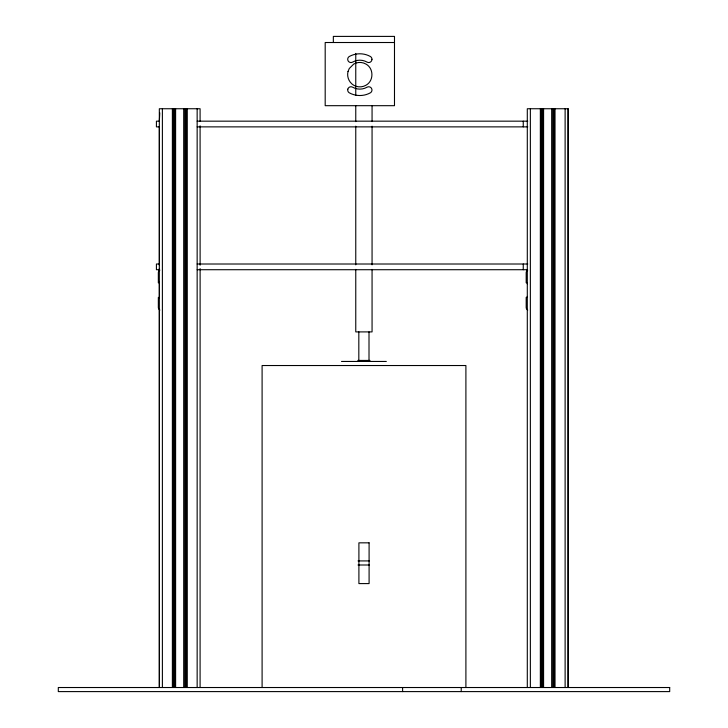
<?xml version="1.0" encoding="UTF-8"?>
<svg xmlns="http://www.w3.org/2000/svg" width="728" height="728" viewBox="0 0 728 728"><rect width="100%" height="100%" fill="white"/><g stroke="black" fill="none" stroke-linecap="round" stroke-linejoin="round"><path stroke-width="1.09" d="M197.151 687.523L197.151 108.745M394.485 42.515L325.189 42.515L325.189 105.687L394.485 105.687L394.485 36.4L333.342 36.4L333.342 42.515M159.769 112.822L159.359 120.784M159.523 121.167L156.42 121.167L156.42 126.872L159.523 126.872M197.179 121.167L527.773 121.167M197.179 126.872L527.773 126.872M159.523 264.009L156.42 264.009L156.42 269.715L159.405 269.715M197.179 264.009L527.773 264.009M197.179 269.715L527.245 269.715M159.359 282.764L158.34 282.764L158.34 272.773A3.058 3.058 0 0 1 159.869 270.124M159.359 297.434L158.34 297.434L158.34 307.416A3.058 3.058 0 0 0 159.869 310.064M357.803 360.433L370.024 360.433M341.496 361.452L386.331 361.452M358.012 560.924L369.342 560.924M358.012 565.001L369.342 565.001M568.213 687.523L568.213 108.745L527.3 108.745L527.3 687.523M568.058 108.745L568.058 687.523M565.119 108.745L565.119 687.523M555.018 108.745L555.018 687.523M553.999 108.745L553.999 687.523M553.808 108.745L553.808 687.523M552.825 108.745L552.825 687.523M551.669 108.745L551.669 687.523M543.579 108.745L543.579 687.523M542.524 108.745L542.524 687.523M541.55 108.745L541.55 687.523M541.368 108.745L541.368 687.523M540.349 108.745L540.349 687.523M530.357 108.745L530.357 687.523M527.209 283.774L527.209 282.755L526.189 282.755L526.189 272.773A3.058 3.058 0 0 1 527.718 270.124M527.209 296.414L527.209 297.434L526.189 297.434L526.189 307.416A3.058 3.058 0 0 0 527.718 310.064M523.25 121.167L523.25 126.872M523.25 264.009L523.25 269.715M465.902 687.523L465.902 365.529L262.098 365.529L262.098 687.523M461.224 687.523L461.224 691.6M402.602 687.523L402.602 691.6M372.063 105.697L372.063 121.612M372.063 126.162L372.063 264.837M372.063 269.387L372.063 331.904L355.764 331.904L355.764 269.387M369.005 331.904L369.005 360.433M358.822 331.904L358.822 360.433M355.764 53.408L355.764 95.468M355.764 105.697L355.764 121.612M355.764 126.162L355.764 264.837M200.091 121.258L200.091 108.745L159.332 108.745L159.332 687.523M200.091 125.808L200.118 265.192M200.118 268.605L200.091 687.523M187.051 108.745L187.051 687.523M186.677 108.745L186.677 687.523M186.031 108.745L186.031 687.523M185.831 108.745L185.831 687.523M184.848 108.745L184.848 687.523M183.702 108.745L183.702 687.523M175.612 108.745L175.612 687.523M174.556 108.745L174.556 687.523M173.573 108.745L173.573 687.523M173.391 108.745L173.391 687.523M172.372 108.745L172.372 687.523M162.389 108.745L162.389 687.523M159.359 126.472L159.359 265.192M159.359 268.605L159.359 270.88M159.359 282.246L159.359 298.171M159.359 309.536L159.359 687.05M348.029 71.49C346.655 76.722 349.058 82.519 353.726 85.249A12.23 12.23 0 0 0 365.947 85.249C373.91 80.963 373.91 68.35 365.947 64.064A12.23 12.23 0 0 0 353.726 64.064L349.249 68.541L348.029 71.49M347.82 89.171L347.711 90.008A3.258 3.258 0 0 0 349.34 92.838C355.801 96.424 363.873 96.424 370.334 92.838A3.258 3.258 0 0 0 371.963 90.008L371.853 89.171A3.258 3.258 0 0 0 367.076 87.187A14.469 14.469 0 0 1 352.607 87.187A3.258 3.258 0 0 0 347.82 89.171M371.963 59.305L371.853 60.142A3.258 3.258 0 0 1 367.076 62.126A14.469 14.469 0 0 0 352.607 62.126A3.258 3.258 0 0 1 347.82 60.142L347.711 59.305A3.258 3.258 0 0 1 349.34 56.475C355.801 52.889 363.873 52.889 370.334 56.475A3.258 3.258 0 0 1 371.963 59.305M369.096 542.833L358.904 542.833L358.904 583.592L369.096 583.592L369.096 542.833M669.696 687.523L58.304 687.523L58.304 691.6L669.696 691.6L669.696 687.523"/></g></svg>
